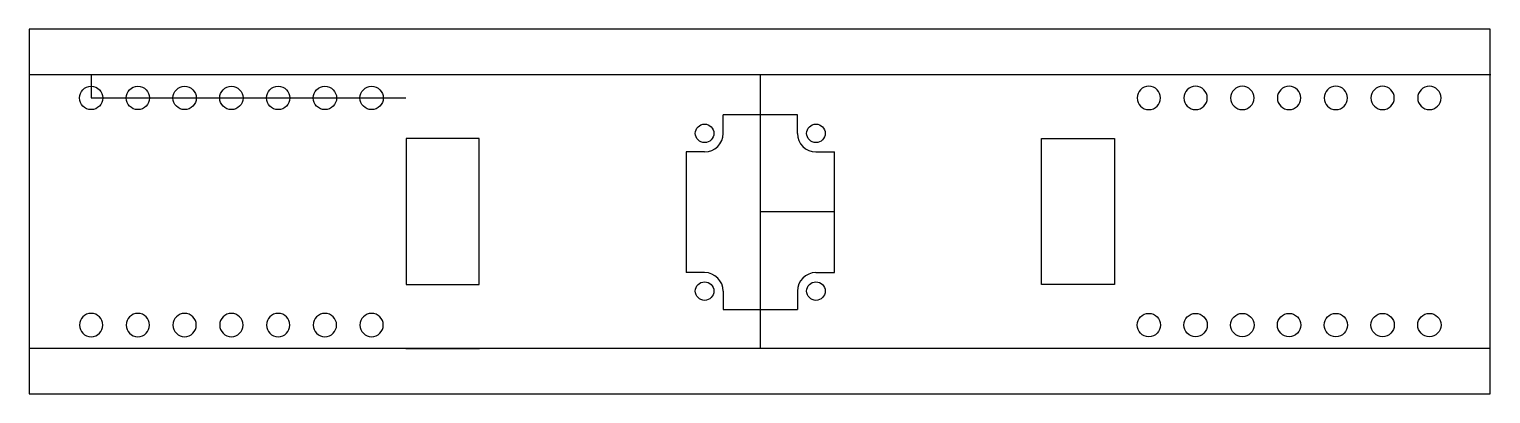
# Model space of a CAD drawing. Header units: millimetres. Extents: x 13 to 213, y 10 to 60.
import ezdxf

# ---------------------------------------------------------------- set-up
doc = ezdxf.new("R2010")
doc.units = ezdxf.units.MM
doc.header["$MEASUREMENT"] = 0

# ---------------------------------------------------------------- blocks, each defined once
blk = doc.blocks.new('*U4')
blk.add_circle((0, 0), 1.6)
blk = doc.blocks.new('*U5')
at = {"color": 0, "linetype": 'ByBlock', "lineweight": -2, "transparency": 16777216}
for p in [(21.15, 50.78), (27.55, 50.78), (33.95, 50.78), (40.35, 50.78), (46.75, 50.78), (53.15, 50.78), (59.55, 50.78)]:
    blk.add_blockref('*U4', p, dxfattribs=at)
blk = doc.blocks.new('*U6')
blk.add_circle((0, 0), 1.6)
blk = doc.blocks.new('*U8')
at = {"color": 0, "linetype": 'ByBlock', "lineweight": -2, "transparency": 16777216}
for p in [(21.15, 50.78), (27.55, 50.78), (33.95, 50.78), (40.35, 50.78), (46.75, 50.78), (53.15, 50.78), (59.55, 50.78)]:
    blk.add_blockref('*U6', p, dxfattribs=at)
blk = doc.blocks.new('*U9')
blk.add_circle((0, 0), 1.6)
blk = doc.blocks.new('*U11')
at = {"color": 0, "linetype": 'ByBlock', "lineweight": -2, "transparency": 16777216}
for p in [(21.15, 50.78), (27.55, 50.78), (33.95, 50.78), (40.35, 50.78), (46.75, 50.78), (53.15, 50.78), (59.55, 50.78)]:
    blk.add_blockref('*U9', p, dxfattribs=at)
blk = doc.blocks.new('*U12')
blk.add_circle((0, 0), 1.6)
blk = doc.blocks.new('*U13')
at = {"color": 0, "linetype": 'ByBlock', "lineweight": -2, "transparency": 16777216}
for p in [(21.15, 50.78), (27.55, 50.78), (33.95, 50.78), (40.35, 50.78), (46.75, 50.78), (53.15, 50.78), (59.55, 50.78)]:
    blk.add_blockref('*U12', p, dxfattribs=at)

msp = doc.modelspace()

# ---------------------------------------------------------------- linework, layer by layer
for p, q in [((12.75, 54.01), (212.75, 54.01)), ((12.75, 54.01), (21.15, 53.98)), ((21.15, 53.98), (21.15, 50.78)), ((112.75, 54.01), (112.75, 16.41)), ((21.15, 50.78), (59.55, 50.78)), ((59.55, 50.78), (64.25, 50.78)), ((107.67, 45.93), (107.67, 48.47)), ((117.83, 45.93), (117.83, 48.47)), ((74.25, 35.21), (74.26, 45.21)), ((105.13, 43.39), (102.59, 43.39)), ((120.37, 43.39), (122.91, 43.39)), ((112.75, 35.21), (122.91, 35.21)), ((105.13, 26.84), (102.59, 26.84)), ((120.37, 26.84), (122.91, 26.84)), ((107.67, 24.3), (107.67, 21.78)), ((117.83, 24.3), (117.83, 21.78)), ((212.73, 16.41), (12.73, 16.41)), ((64.25, 16.41), (74.25, 16.4))]:
    msp.add_line(p, q)
for points in [[(12.68, 10.22), (212.68, 10.22), (212.68, 60.22), (12.68, 60.22)], [(74.26, 45.21), (64.26, 45.21), (64.26, 25.21), (74.26, 25.21)], [(151.23, 45.21), (161.23, 45.21), (161.23, 25.21), (151.23, 25.21)]]:
    msp.add_lwpolyline(points, close=True)
for points in [[(117.83, 48.45), (107.67, 48.45)], [(102.59, 43.39), (102.59, 26.84)], [(122.91, 26.84), (122.91, 43.39)], [(107.67, 21.78), (117.83, 21.78)]]:
    msp.add_lwpolyline(points)
for centre in [(105.13, 45.93), (120.37, 45.93), (105.13, 24.3), (120.37, 24.3)]:
    msp.add_circle(centre, 1.27)
for centre, start, end in [((105.13, 45.93), 270, 0), ((120.37, 45.93), 180, 270), ((105.13, 24.3), 0, 90), ((120.37, 24.3), 90, 180)]:
    msp.add_arc(centre, 2.54, start, end)

# ---------------------------------------------------------------- block references
msp.add_blockref('*U5', (0, 0))
at = {"xscale": -1}
msp.add_blockref('*U11', (225.49, 0), dxfattribs=at)
at = {"xscale": -1, "rotation": 180}
msp.add_blockref('*U8', (0, 70.43), dxfattribs=at)
at = {"rotation": 180}
msp.add_blockref('*U13', (225.49, 70.43), dxfattribs=at)

doc.saveas('drawing.dxf')
